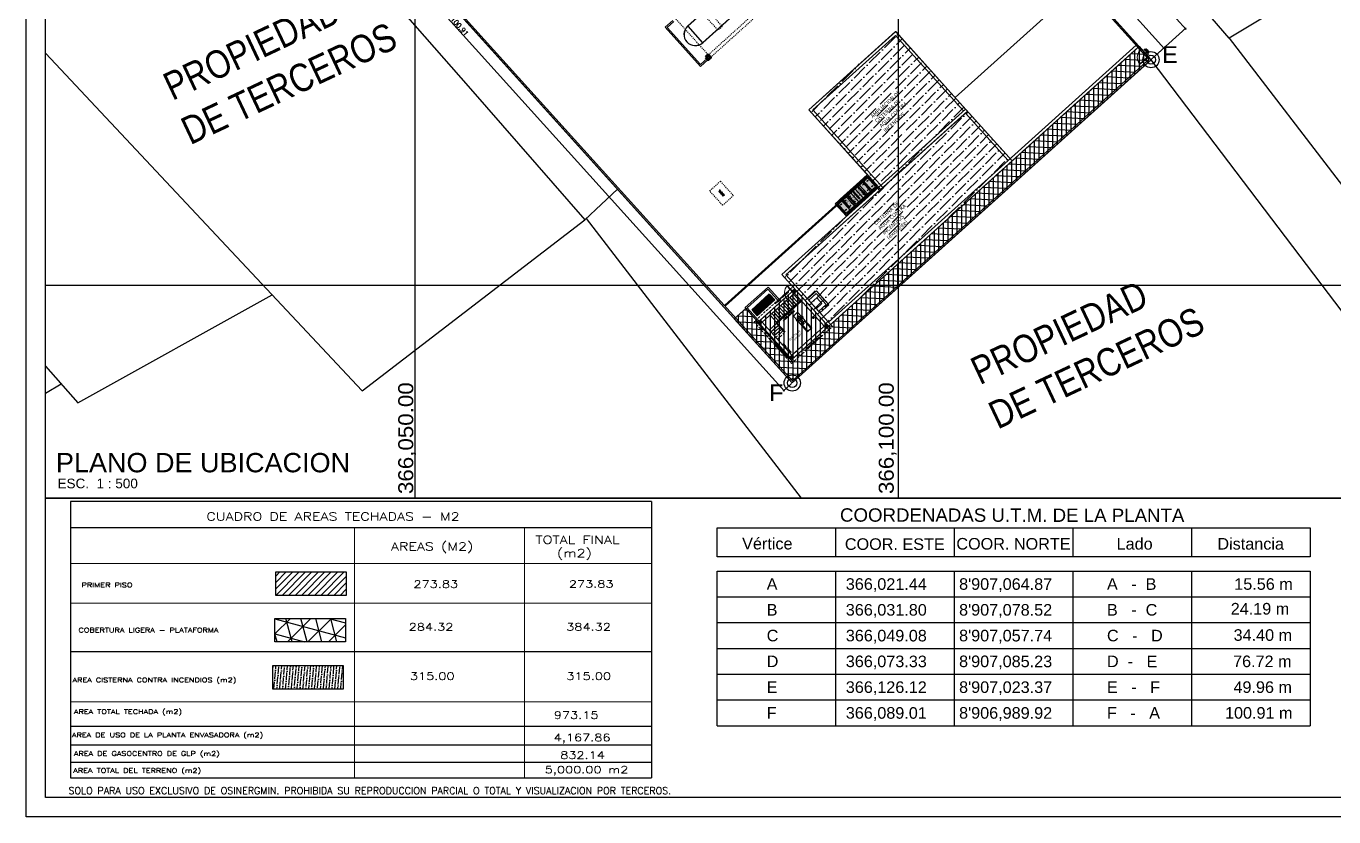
# Model space of a CAD drawing. Header units: metres. Extents: x -2639 to -2278, y 1912 to 2089.
# Drawn here: x -2547 to -2411.8, y 1911.9 to 1993.7 of the extents above; entities that cross this region are included whole.
import ezdxf
from ezdxf.enums import TextEntityAlignment as Align

# ---------------------------------------------------------------- set-up
doc = ezdxf.new("R2010")
doc.units = ezdxf.units.M
for name, pattern in [('CENTER', [50.8, 31.75, -6.35, 6.35, -6.35]), ('DASHED2', [0.375, 0.25, -0.125]), ('HIDDEN', [0.375, 0.25, -0.125]), ('HIDDEN2', [4.7625, 3.175, -1.5875])]:
    doc.linetypes.add(name, pattern=pattern)
for name, color, linetype in [('0.1', 1, 'Continuous'), ('0.3', 3, 'Continuous'), ('01', 1, 'Continuous'), ('015', 40, 'Continuous'), ('02', 2, 'Continuous'), ('03', 3, 'Continuous'), ('04', 4, 'Continuous'), ('4', 5, 'Continuous'), ('ESCALERAS', 8, 'Continuous'), ('LEADERS', 20, 'Continuous'), ('PLATAFORMA', 2, 'Continuous'), ('REMODELACIONES', 6, 'Continuous')]:
    doc.layers.add(name, color=color, linetype=linetype)
for name, color, linetype, lineweight in [('0.2', 2, 'Continuous', 9), ('08', 191, 'Continuous', 60), ('HATCH', 8, 'Continuous', 5), ('LINEA DE CORTE', 5, 'Continuous', 80), ('muro00', 252, 'Continuous', 0), ('muro02', 3, 'Continuous', 18), ('muro08', 2, 'Continuous', 60), ('MUROS', 1, 'Continuous', 40), ('proyeccion', 5, 'HIDDEN', 13), ('PROYECCIONES', 4, 'DASHED2', 5), ('puerta', 6, 'Continuous', 15), ('SUTITULOS', 4, 'DASHED2', 5), ('texto 1', 2, 'Continuous', 0), ('TEXTOS GENERALES', 4, 'DASHED2', 5), ('ventana', 4, 'Continuous', 18), ('VENTANAS ALTAS', 9, 'HIDDEN', 9), ('VEREDA', 4, 'Continuous', 15), ('VIAS', 8, 'HIDDEN', 9)]:
    doc.layers.add(name, color=color, linetype=linetype, lineweight=lineweight)
doc.styles.add('ARIAL NARROW', font='ARIALN.TTF')
doc.styles.add('COTA50', font='romans.shx', dxfattribs={"height": 0.5})
doc.styles.add('LG', font='swiss.ttf')
doc.styles.add('MAT', font='ROMANS')
doc.styles.add('R100-500', font='swissc.ttf', dxfattribs={"width": 1.3, "height": 1})
doc.styles.add('ROMANS', font='romans.shx')
doc.styles.get("Standard").update_dxf_attribs({"font": 'arial.ttf'})
doc.styles.add('SUBTITULOS', font='tahoma.ttf', dxfattribs={"height": 0.2})
doc.styles.add('TEXTOS DETALLES', font='simplex8.shx', dxfattribs={"height": 0.08})
doc.styles.add('TEXTOS GENERALES', font='simplex8.shx', dxfattribs={"height": 0.1})
doc.styles.add('TEXTOS-COTAS', font='romans.shx', dxfattribs={"width": 1.3, "height": 0.15})
doc.dimstyles.new('1-100', dxfattribs={"dimscale": 0.1, "dimtxt": 0.5, "dimasz": 1.2, "dimexe": 1, "dimexo": 1, "dimgap": 0.8, "dimtad": 1, "dimzin": 4, "dimdsep": 46, "dimtxsty": 'COTA50', "dimblk": 'ARCHTICK', "dimcen": 2.5, "dimdle": 1, "dimclrd": 1, "dimclre": 1, "dimclrt": 256, "dimadec": 0, "dimazin": 0, "dimtfac": 1, "dimtix": 1, "dimtmove": 2, "dimatfit": 3, "dimfxl": 0, "dimtolj": 1, "dimtzin": 4, "dimarcsym": 0})
pattern_1 = [(90, (0, 0), (-0.471201605, 3e-17), [])]

# ---------------------------------------------------------------- blocks, each defined once
blk = doc.blocks.new('_ARCHTICK')
at = {"color": 0, "linetype": 'ByBlock', "const_width": 0.15}
blk.add_lwpolyline([(-0.5, -0.5), (0.5, 0.5)], dxfattribs=at)
blk = doc.blocks.new('*D59')
at = {"color": 1, "lineweight": -2}
for p, q in [((-2535.42, 2031.68), (-2536.28, 2030.9)), ((-2468.58, 1955.94), (-2536.28, 2031.04)), ((-2467.85, 1956.73), (-2468.72, 1955.95))]:
    blk.add_line(p, q, dxfattribs=at)
at = {"layer": 'Defpoints', "color": 0}
for p in [(-2535.35, 2031.74), (-2536.21, 2030.97), (-2467.78, 1956.8)]:
    blk.add_point(p, dxfattribs=at)
at = {"color": 1, "lineweight": -2, "xscale": 0.1199999999999999, "yscale": 0.1199999999999999, "zscale": 0.1199999999999999}
for p, rotation in [((-2536.21, 2030.97), 132.0361737343098), ((-2468.64, 1956.02), 312.0361737343098)]:
    blk.add_blockref('_ARCHTICK', p, dxfattribs=dict(at, rotation=rotation))
at = {"insert": (-2502.18, 1993.71), "char_height": 0.5, "attachment_point": 5, "rotation": 312.0362, "style": 'COTA50'}
blk.add_mtext('\\A1;100.91', dxfattribs=at)
blk = doc.blocks.new('*D63')
at = {"color": 1, "lineweight": -2}
for p, q in [((-2482.23, 2047.59), (-2480.88, 2048.8)), ((-2481.02, 2048.81), (-2429.26, 1991.39)), ((-2430.6, 1990.32), (-2429.25, 1991.53))]:
    blk.add_line(p, q, dxfattribs=at)
at = {"layer": 'Defpoints', "color": 0}
for p in [(-2482.3, 2047.52), (-2429.33, 1991.46), (-2430.67, 1990.25)]:
    blk.add_point(p, dxfattribs=at)
at = {"color": 1, "lineweight": -2, "xscale": 0.1199999999999999, "yscale": 0.1199999999999999, "zscale": 0.1199999999999999}
for p, rotation in [((-2480.96, 2048.73), 132.0361737343096), ((-2429.33, 1991.46), 312.0361737343096)]:
    blk.add_blockref('_ARCHTICK', p, dxfattribs=dict(at, rotation=rotation))
at = {"insert": (-2454.9, 2020.32), "char_height": 0.5, "attachment_point": 5, "rotation": 312.0362, "style": 'COTA50'}
blk.add_mtext('\\A1;76.72', dxfattribs=at)
blk = doc.blocks.new('*D66')
at = {"color": 1, "lineweight": -2}
for p, q in [((-2498.16, 2065.26), (-2494.6, 2068.48)), ((-2427.04, 1993.39), (-2494.74, 2068.49)), ((-2430.6, 1990.32), (-2427.03, 1993.53))]:
    blk.add_line(p, q, dxfattribs=at)
at = {"layer": 'Defpoints', "color": 0}
for p in [(-2494.67, 2068.41), (-2498.24, 2065.2, -2.19), (-2430.67, 1990.25, -2.19)]:
    blk.add_point(p, dxfattribs=at)
at = {"color": 1, "lineweight": -2, "xscale": 0.1199999999999999, "yscale": 0.1199999999999999, "zscale": 0.1199999999999999}
for p, rotation in [((-2494.67, 2068.41), 132.0361737343099), ((-2427.1, 1993.47), 312.0361737343098)]:
    blk.add_blockref('_ARCHTICK', p, dxfattribs=dict(at, rotation=rotation))
at = {"insert": (-2460.64, 2031.16), "char_height": 0.5, "attachment_point": 5, "rotation": 312.0362, "style": 'COTA50'}
blk.add_mtext('\\A1;100.91', dxfattribs=at)
blk = doc.blocks.new('NPTS')
at = {"layer": '0.2'}
for points in [[(0, 0), (-0.06, 0, 0.414214), (0, -0.06)], [(0, 0.06), (0, 0), (0.06, 0, 0.414214)]]:
    blk.add_hatch(color=256, dxfattribs=at).paths.add_polyline_path(points)
for p, q in [((-0.11, 0), (1.47, 0)), ((0, 0.1), (0, -0.1))]:
    blk.add_line(p, q, dxfattribs=at)
blk.add_circle((0, 0), 0.06, dxfattribs=at)
at = {"layer": 'VEREDA', "insert": (-0.04, 0.14), "char_height": 0.1, "width": 0.9628, "attachment_point": 1, "style": 'TEXTOS-COTAS'}
blk.add_mtext('{\\W2.306914; }N.P.T. ', dxfattribs=at)
at = {"layer": 'VEREDA', "style": 'TEXTOS GENERALES'}
blk.add_attdef('NIVEL', text='', height=0.0704, dxfattribs=at).set_placement((0.85, 0.04), (1.2, 0.04), align=Align.ALIGNED)
blk = doc.blocks.new('COSTA GAS_ CASCO$0$P-100')
at = {"layer": 'puerta', "color": 9}
for p, q in [((0.04, 0), (0, 0)), ((0, -0.15), (0, 0)), ((0.04, -0.11), (0.04, 0)), ((0.95, 0), (1, 0)), ((0.95, -0.11), (0.95, 0)), ((1, -0.15), (1, 0)), ((0.03, -0.15), (0, -0.15)), ((0, -1.03), (0, -0.99)), ((0.03, -0.99), (0, -0.99)), ((0.03, -1.02), (0, -1.03)), ((0.04, -0.11), (0.03, -0.11)), ((0.03, -0.15), (0.03, -0.11)), ((0.03, -1), (0.03, -0.99)), ((0.04, -0.99), (0.03, -0.99)), ((0.03, -1), (0.03, -0.99)), ((0.03, -1), (0.03, -1)), ((0.03, -1), (0.03, -1.02)), ((0.03, -1), (0.03, -1.02)), ((0.03, -1), (0.03, -1.02)), ((0.03, -1), (0.03, -1)), ((0.03, -1), (0.03, -1)), ((0.03, -1.02), (0.03, -1.02)), ((0.03, -1.02), (0.03, -1.02)), ((0.03, -1.02), (0.03, -1.02)), ((0.03, -1.02), (0.03, -1.02)), ((0.04, -1.02), (0.03, -1.02)), ((0.03, -1.02), (0.03, -1.02)), ((0.04, -0.15), (0.04, -1.06)), ((0.04, -0.15), (0.08, -0.15)), ((0.04, -0.98), (0.04, -1.03)), ((0.04, -0.98), (0.04, -0.99)), ((0.04, -0.98), (0.04, -0.98)), ((0.04, -0.99), (0.04, -1.02)), ((0.04, -1.03), (0.04, -1.02)), ((0.04, -1.03), (0.04, -1.03)), ((0.04, -1.06), (0.08, -1.06)), ((0.08, -1.06), (0.08, -0.15)), ((0.08, -0.98), (0.08, -1.03)), ((0.08, -0.98), (0.09, -0.99)), ((0.08, -0.98), (0.08, -0.98)), ((0.08, -1.01), (0.08, -1.01)), ((0.08, -1.01), (0.08, -1.01)), ((0.08, -1.03), (0.09, -1.02)), ((0.08, -1.03), (0.08, -1.03)), ((0.09, -0.99), (0.09, -1.02)), ((0.09, -0.99), (0.09, -0.99)), ((0.09, -1), (0.09, -0.99)), ((0.09, -1), (0.1, -1)), ((0.09, -1), (0.09, -1.02)), ((0.09, -1.02), (0.1, -1.02)), ((0.09, -1.02), (0.09, -1.02)), ((0.09, -1.02), (0.09, -1.02)), ((0.1, -1), (0.1, -0.99)), ((0.1, -0.99), (0.12, -0.99)), ((0.1, -1), (0.1, -1.02)), ((0.1, -1), (0.1, -1.02)), ((0.1, -1), (0.1, -1)), ((0.1, -1), (0.1, -1)), ((0.1, -1.02), (0.1, -1.02)), ((0.1, -1.02), (0.1, -1.02)), ((0.1, -1.02), (0.1, -1.02)), ((0.1, -1.02), (0.12, -1.03)), ((0.12, -1.03), (0.12, -0.99)), ((0.95, -0.11), (0.96, -0.11)), ((0.96, -0.15), (0.96, -0.11)), ((0.96, -0.15), (1, -0.15))]:
    blk.add_line(p, q, dxfattribs=at)
blk.add_arc((0.04, -0.15), 0.91, 272.2042, 0, dxfattribs=at)
blk = doc.blocks.new('A$C5FFA5999')
at = {"layer": '0.3', "color": 252, "linetype": 'ByBlock', "ltscale": 0.1}
for p, q in [((0.04, 0.71), (0.2, 0.71)), ((0.04, 0.55), (0.04, 0.71)), ((0.04, 0.71), (0.2, 0.71)), ((0.04, 0.07), (0.04, 0.24)), ((0.2, 0.07), (0.04, 0.07)), ((0.18, 0.75), (0.18, 0.78)), ((0.53, 0.78), (0.18, 0.78)), ((0.53, 0.75), (0.18, 0.75)), ((0.53, 0.75), (0.18, 0.75)), ((0.18, 0), (0.18, 0.04)), ((0.53, 0.04), (0.18, 0.04)), ((0.53, 0.04), (0.18, 0.04)), ((0.53, 0), (0.18, 0)), ((0.53, 0), (0.18, 0)), ((0.21, 0.75), (0.21, 0.72)), ((0.21, 0.75), (0.21, 0.72)), ((0.21, 0.07), (0.21, 0.04)), ((0.5, 0.75), (0.5, 0.72)), ((0.5, 0.75), (0.5, 0.72)), ((0.5, 0.07), (0.5, 0.04)), ((0.5, 0.07), (0.5, 0.04)), ((0.51, 0.71), (0.67, 0.71)), ((0.51, 0.71), (0.67, 0.71)), ((0.67, 0.07), (0.51, 0.07)), ((0.67, 0.07), (0.51, 0.07)), ((0.53, 0.75), (0.53, 0.78)), ((0.53, 0.75), (0.53, 0.78)), ((0.53, 0), (0.53, 0.04)), ((0.53, 0), (0.53, 0.04)), ((0.67, 0.71), (0.67, 0.6)), ((0.67, 0.6), (0.67, 0.55)), ((0.67, 0.24), (0.67, 0.07))]:
    blk.add_line(p, q, dxfattribs=at)
blk.add_circle((0.36, 0.39), 0.355, dxfattribs=at)
blk.add_circle((0.36, 0.39), 0.355, dxfattribs=at)
blk = doc.blocks.new('A$C41B95A95')
at = {"layer": 'LEADERS', "lineweight": -3}
for p, q in [((2.23, 2.74), (2.23, 0.11)), ((2.92, 2.74), (2.92, 0.11)), ((3.95, 1.87), (4.73, 2.19)), ((3.95, 1.18), (4.73, 0.86))]:
    blk.add_line(p, q, dxfattribs=at)
for points in [[(2.23, 2.66), (0, 2.66), (0, 0.34), (2.23, 0.34)], [(2.32, 0.91), (2.32, 2.26)], [(2.83, 2.26), (2.83, 0.91)], [(2.92, 0.34), (8.73, 0.34), (8.73, 2.66), (2.92, 2.66)], [(4.86, 1.62), (4.86, 2.1)], [(5.2, 2.1), (5.2, 1.62)]]:
    blk.add_lwpolyline(points, dxfattribs=at)
for points in [[(1.64, 1.18), (1.46, 1.18, -0.414214), (1.4, 1.24), (1.4, 1.81, -0.414214), (1.46, 1.87), (1.64, 1.87)], [(2.23, 0.9), (2.15, 0.9, -0.067342), (1.64, 0.96), (1.64, 2.09, -0.067342), (2.15, 2.15), (2.23, 2.15)], [(8.52, 0.65), (4.88, 0.65, -0.414214), (4.73, 0.8), (4.73, 2.25, -0.414214), (4.88, 2.4), (8.52, 2.4, -0.414214), (8.67, 2.25), (8.67, 0.8, -0.414214)]]:
    blk.add_lwpolyline(points, format="xyb", close=True, dxfattribs=at)
for points in [[(3.12, 2.74), (2.01, 2.74), (2.01, 2.87), (3.12, 2.87)], [(3.03, 0), (2.1, 0), (2.1, 0.11), (3.03, 0.11)], [(2.92, 0.9), (3.05, 0.9), (3.05, 2.15), (2.92, 2.15)], [(3.05, 1.13), (3.69, 1.13), (3.69, 1.92), (3.05, 1.92)], [(3.69, 1.18), (3.95, 1.18), (3.95, 1.87), (3.69, 1.87)]]:
    blk.add_lwpolyline(points, close=True, dxfattribs=at)
for centre, radius, start, end in [((2.57, 2.26), 0.256, 0, 180), ((2.57, 0.91), 0.256, 180, 0), ((5.03, 2.1), 0.169, 0, 180), ((5.03, 1.62), 0.169, 180, 0)]:
    blk.add_arc(centre, radius, start, end, dxfattribs=at)
blk = doc.blocks.new('CASCO ZETA GAS')
h = blk.add_hatch()
h.set_pattern_fill('ANSI31', color=256, scale=0.2, style=0)
h.paths.add_polyline_path([(2011.26, 1176.59), (2012.96, 1176.59), (2012.96, 1224.8), (2020.06, 1224.8), (2020.06, 1226.25), (2011.26, 1226.25)])
at = {"layer": '08'}
h = blk.add_hatch(dxfattribs=at)
h.set_pattern_fill('ANSI31', color=256, scale=0.04, angle=-135, style=0)
h.set_pattern_definition([(270, (690.6984, 1443.36003), (-0.127, 3e-17), [])])
h.paths.add_polyline_path([(2019.5, 1221.99), (2018.7, 1221.99), (2018.7, 1224.43), (2019.5, 1224.43)])
at = {"layer": 'HATCH'}
h = blk.add_hatch(dxfattribs=at)
h.set_pattern_fill('_USER', color=256, angle=-90, style=0, double=1, pattern_type=0)
h.set_pattern_definition([(270, (2020.0625, 1294.1018), (1, -2e-16), []), (360, (2020.0625, 1294.1018), (2e-16, 1), [])])
h.paths.add_polyline_path([(2018.16, 1224.8), (2018.46, 1224.8), (2018.46, 1225.1), (2012.96, 1225.1), (2012.96, 1224.8), (2013.26, 1224.8), (2014.26, 1224.8)])
h.paths.add_polyline_path([(2012.96, 1219.4), (2012.96, 1219.7), (2012.96, 1224.8), (2012.96, 1225.1), (2012.66, 1225.1), (2012.66, 1219.4)])
h.paths.add_polyline_path([(2013.41, 1224.95), (2015.55, 1224.95), (2015.55, 1225.1), (2013.41, 1225.1)], flags=9)
h.paths.add_polyline_path([(2012.65, 1223.05), (2012.65, 1220.91), (2012.8, 1220.91), (2012.8, 1223.05)], flags=9)
h = blk.add_hatch(dxfattribs=at)
h.set_pattern_fill('DOTS', color=256, scale=0.03, style=0)
h.set_pattern_definition([(9e-15, (2023.332513, 1206.311805), (0.0238125, 0.047625), [0, -0.047625])])
h.paths.add_polyline_path([(2021.81, 1209.97), (2021.81, 1210.59), (2020.33, 1210.59), (2020.33, 1209.97)])
h.paths.add_polyline_path([(2021.81, 1209.36), (2021.81, 1209.96), (2020.33, 1209.96), (2020.33, 1209.36)])
h.paths.add_polyline_path([(2021.81, 1208.75), (2021.81, 1209.35), (2020.33, 1209.35), (2020.33, 1208.75)])
h.paths.add_polyline_path([(2021.81, 1208.14), (2021.81, 1208.74), (2020.33, 1208.74), (2020.33, 1208.14)])
h.paths.add_polyline_path([(2021.81, 1207.53), (2021.81, 1208.13), (2020.33, 1208.13), (2020.33, 1207.53)])
h.paths.add_polyline_path([(2020.33, 1207.52), (2020.33, 1206.92), (2021.81, 1206.92), (2021.81, 1207.52)])
h.paths.add_polyline_path([(2020.33, 1206.91), (2020.33, 1206.31), (2021.81, 1206.31), (2021.81, 1206.91)])
for p, q in [((2018.16, 1224.8), (2020.16, 1224.8)), ((2020.06, 1224.8), (2020.16, 1224.8)), ((2030.96, 1206.2), (2019.86, 1206.2)), ((2030.66, 1205.9), (2019.86, 1205.9)), ((2030.66, 1194.4), (2030.66, 1205.9)), ((2030.96, 1194.1), (2030.96, 1206.2)), ((2013.26, 1194.4), (2013.26, 1176.59)), ((2020.16, 1194.4), (2030.66, 1194.4)), ((2020.16, 1194.1), (2030.96, 1194.1))]:
    blk.add_line(p, q)
for points in [[(2011.26, 1176.59), (2012.96, 1176.59), (2012.96, 1224.8), (2020.06, 1224.8), (2020.06, 1226.25), (2011.26, 1226.25), (2011.26, 1176.59)], [(2013.26, 1194.4), (2019.86, 1194.4), (2019.86, 1219.4), (2013.26, 1219.4), (2013.26, 1194.4)]]:
    blk.add_lwpolyline(points)
at = {"layer": '0.2'}
for p, q in [((2021.76, 1206.2), (2021.76, 1226.2)), ((2014.25, 1224.5), (2013.26, 1224.5)), ((2018.16, 1224.8), (2014.26, 1224.8)), ((2020.06, 1224.8), (2018.16, 1224.8)), ((2020.01, 1224.65), (2018.16, 1224.65)), ((2020.01, 1221.76), (2020.01, 1224.65)), ((2020.16, 1221.61), (2020.16, 1224.8)), ((2020.01, 1221.76), (2018.16, 1221.76)), ((2018.16, 1221.61), (2020.16, 1221.61)), ((2021.92, 1208.12), (2021.92, 1209.99)), ((2021.76, 1177.59), (2021.76, 1194.1))]:
    blk.add_line(p, q, dxfattribs=at)
for points in [[(2013.26, 1224.8), (2014.26, 1224.8)], [(2015.57, 1223.5), (2016.76, 1223.5), (2016.76, 1224.5)]]:
    blk.add_lwpolyline(points, dxfattribs=at)
for points in [[(2016.86, 1223.4, 0.414214), (2016.76, 1223.5)], [(2016.81, 1223.4, 0.414214), (2016.76, 1223.45), (2016.76, 1223.4)]]:
    blk.add_lwpolyline(points, format="xyb", dxfattribs=at)
at = {"layer": '0.3'}
for p, q in [((2020.42, 1210.45), (2020.42, 1209.95)), ((2020.42, 1209.75), (2020.42, 1209.25)), ((2021.32, 1210.5), (2020.47, 1210.5)), ((2021.67, 1209.9), (2020.82, 1209.9)), ((2021.67, 1209.8), (2020.82, 1209.8)), ((2021.32, 1210.5), (2021.67, 1210.5)), ((2021.72, 1210.45), (2021.72, 1209.95)), ((2021.72, 1209.75), (2021.72, 1209.25)), ((2020.42, 1209.05), (2020.42, 1208.55)), ((2020.42, 1208.35), (2020.42, 1207.85)), ((2021.32, 1209.2), (2020.47, 1209.2)), ((2021.32, 1209.1), (2020.47, 1209.1)), ((2021.67, 1208.5), (2020.82, 1208.5)), ((2021.67, 1208.4), (2020.82, 1208.4)), ((2021.32, 1209.2), (2021.67, 1209.2)), ((2021.32, 1209.1), (2021.67, 1209.1)), ((2021.72, 1209.05), (2021.72, 1208.55)), ((2021.72, 1208.35), (2021.72, 1208.2)), ((2021.72, 1208), (2021.72, 1208.2)), ((2020.42, 1207.65), (2020.42, 1207.15)), ((2020.42, 1206.95), (2020.42, 1206.45)), ((2020.82, 1207.8), (2020.47, 1207.8)), ((2020.82, 1207.7), (2020.47, 1207.7)), ((2021.67, 1207.1), (2020.47, 1207.1)), ((2021.32, 1207.8), (2020.82, 1207.8)), ((2021.32, 1207.7), (2020.82, 1207.7)), ((2021.67, 1207), (2020.82, 1207)), ((2021.32, 1207.8), (2021.67, 1207.8)), ((2021.32, 1207.7), (2021.67, 1207.7)), ((2021.72, 1207.65), (2021.72, 1207.15)), ((2021.72, 1206.95), (2021.72, 1206.8)), ((2021.72, 1206.6), (2021.72, 1206.8)), ((2021.72, 1206.64), (2021.72, 1206.49)), ((2021.72, 1206.6), (2021.72, 1206.45)), ((2020.82, 1206.4), (2020.47, 1206.4)), ((2021.32, 1206.4), (2020.82, 1206.4)), ((2021.32, 1206.4), (2021.67, 1206.4))]:
    blk.add_line(p, q, dxfattribs=at)
at = {"layer": '0.3', "linetype": 'HIDDEN2', "ltscale": 0.25}
blk.add_line((2020.42, 1207.85), (2020.42, 1207.65), dxfattribs=at)
at = {"layer": '0.3'}
blk.add_lwpolyline([(2021.92, 1206.2), (2020.22, 1206.2), (2020.22, 1210.7), (2021.92, 1210.7), (2021.92, 1206.2)], dxfattribs=at)
for centre, start, end in [((2020.47, 1210.45), 90, 180), ((2020.47, 1209.25), 180, 270), ((2021.67, 1210.45), 0, 90), ((2021.67, 1209.95), 270, 0), ((2021.67, 1209.75), 0, 90), ((2021.67, 1209.25), 270, 0), ((2020.47, 1209.05), 90, 180), ((2021.67, 1209.05), 0, 90), ((2021.67, 1208.55), 270, 0), ((2021.67, 1208.35), 0, 90), ((2020.47, 1207.85), 180, 270), ((2020.47, 1207.65), 90, 180), ((2020.47, 1207.15), 180, 270), ((2021.67, 1207.85), 270, 0), ((2021.67, 1207.65), 0, 90), ((2021.67, 1207.15), 270, 0), ((2021.67, 1206.95), 0, 90), ((2020.47, 1206.45), 180, 270), ((2021.67, 1206.45), 270, 0)]:
    blk.add_arc(centre, 0.05, start, end, dxfattribs=at)
at = {"layer": '01', "linetype": 'ByBlock'}
blk.add_lwpolyline([(2019.5, 1221.99), (2019.5, 1224.43), (2018.7, 1224.43), (2018.7, 1221.99)], close=True, dxfattribs=at)
at = {"layer": '015'}
for p, q in [((2043.46, 1209.71), (2043.46, 1198.48)), ((2043.47, 1209.71), (2043.47, 1198.48)), ((2043.47, 1209.71), (2043.47, 1209.71)), ((2045.76, 1209.71), (2043.47, 1209.71)), ((2045.76, 1209.71), (2045.76, 1198.48)), ((2045.77, 1209.71), (2045.76, 1209.71)), ((2045.78, 1209.71), (2045.78, 1198.48)), ((2045.78, 1209.71), (2045.78, 1207.37))]:
    blk.add_line(p, q, dxfattribs=at)
for radius in [1.16, 1.15]:
    blk.add_arc((2044.62, 1209.71), radius, 0, 180, dxfattribs=at)
at = {"layer": '02'}
for points in [[(2014.16, 1224.35), (2014.16, 1224.5), (2013.56, 1224.5), (2013.56, 1224.35)], [(2014.7, 1224.35), (2014.7, 1224.5), (2014.3, 1224.5), (2014.3, 1224.35)]]:
    blk.add_lwpolyline(points, close=True, dxfattribs=at)
at = {"layer": '03'}
for points in [[(2013.26, 1224.8), (2013.26, 1224.5), (2012.96, 1224.5), (2012.96, 1224.8)], [(2018.16, 1224.8), (2018.16, 1224.5), (2017.86, 1224.5), (2017.86, 1224.8)], [(2013.26, 1220), (2013.26, 1219.7), (2012.96, 1219.7), (2012.96, 1220)], [(2018.16, 1220), (2018.16, 1219.7), (2017.86, 1219.7), (2017.86, 1220)]]:
    blk.add_lwpolyline(points, close=True, dxfattribs=at)
at = {"layer": 'ESCALERAS'}
for p, q in [((2016.01, 1224.5), (2016.01, 1223.5)), ((2015.76, 1223.95), (2015.76, 1223.5)), ((2015.76, 1223.45), (2015.76, 1223.4)), ((2016.01, 1223.45), (2016.01, 1223.4)), ((2016.81, 1223.4), (2016.76, 1223.4)), ((2016.76, 1223.4), (2016.76, 1220)), ((2016.81, 1220), (2016.81, 1223.4)), ((2016.76, 1222.15), (2016.81, 1222.15)), ((2016.81, 1222.15), (2016.86, 1222.15)), ((2016.86, 1222.15), (2017.86, 1222.15)), ((2016.86, 1221.9), (2017.86, 1221.9)), ((2016.86, 1221.65), (2017.86, 1221.65)), ((2016.86, 1221.4), (2017.86, 1221.4)), ((2016.86, 1221.15), (2017.86, 1221.15)), ((2016.86, 1220.9), (2017.86, 1220.9)), ((2016.86, 1220.65), (2017.86, 1220.65)), ((2016.86, 1220.4), (2017.86, 1220.4)), ((2016.86, 1220.15), (2017.86, 1220.15))]:
    blk.add_line(p, q, dxfattribs=at)
for points in [[(2016.26, 1224.5), (2016.26, 1223.5)], [(2016.51, 1224.5), (2016.51, 1223.5)], [(2015.53, 1223.4), (2016.76, 1223.4), (2016.76, 1223.45), (2015.55, 1223.45)], [(2016.26, 1223.45), (2016.26, 1223.4)], [(2016.51, 1223.45), (2016.51, 1223.4)], [(2016.76, 1223.15), (2016.81, 1223.15)], [(2016.76, 1222.9), (2016.81, 1222.9)], [(2016.86, 1220), (2016.86, 1223.4), (2017.86, 1223.4)], [(2016.86, 1223.15), (2017.86, 1223.15)], [(2016.86, 1222.9), (2017.86, 1222.9)], [(2016.76, 1222.65), (2016.81, 1222.65)], [(2016.76, 1222.4), (2016.81, 1222.4)], [(2016.86, 1222.65), (2017.86, 1222.65)], [(2016.86, 1222.4), (2017.86, 1222.4)]]:
    blk.add_lwpolyline(points, dxfattribs=at)
at = {"layer": 'HATCH'}
for p, q in [((2021.66, 1206.2), (2021.66, 1226.2)), ((2020.32, 1206.3), (2020.32, 1210.6)), ((2020.32, 1210.6), (2021.82, 1210.6)), ((2021.82, 1210.6), (2021.82, 1206.3)), ((2021.82, 1206.3), (2020.32, 1206.3))]:
    blk.add_line(p, q, dxfattribs=at)
for points in [[(2020.33, 1210.59), (2021.81, 1210.59), (2021.81, 1209.97), (2020.33, 1209.97)], [(2020.33, 1209.36), (2021.81, 1209.36), (2021.81, 1209.96), (2020.33, 1209.96)], [(2021.81, 1209.35), (2020.33, 1209.35), (2020.33, 1208.75), (2021.81, 1208.75)], [(2021.81, 1208.74), (2020.33, 1208.74), (2020.33, 1208.14), (2021.81, 1208.14)], [(2021.81, 1208.13), (2020.33, 1208.13), (2020.33, 1207.53), (2021.81, 1207.53)], [(2021.81, 1206.92), (2021.81, 1207.52), (2020.33, 1207.52), (2020.33, 1206.92)], [(2021.81, 1206.31), (2021.81, 1206.91), (2020.33, 1206.91), (2020.33, 1206.31)]]:
    blk.add_lwpolyline(points, close=True, dxfattribs=at)
for points in [[(2020.69, 1210.36), (2020.69, 1210.21), (2020.71, 1210.21), (2020.71, 1210.36), (2020.69, 1210.36)], [(2020.69, 1209.74), (2020.69, 1209.59), (2020.71, 1209.59), (2020.71, 1209.74), (2020.69, 1209.74)], [(2021.43, 1210.36), (2021.43, 1210.21), (2021.45, 1210.21), (2021.45, 1210.36), (2021.43, 1210.36)], [(2021.43, 1209.74), (2021.43, 1209.59), (2021.45, 1209.59), (2021.45, 1209.74), (2021.43, 1209.74)], [(2020.69, 1209.12), (2020.69, 1208.97), (2020.71, 1208.97), (2020.71, 1209.12), (2020.69, 1209.12)], [(2020.69, 1207.91), (2020.69, 1207.76), (2020.71, 1207.76), (2020.71, 1207.91), (2020.69, 1207.91)], [(2020.7, 1208.53), (2020.7, 1208.38), (2020.72, 1208.38), (2020.72, 1208.53), (2020.7, 1208.53)], [(2021.43, 1209.12), (2021.43, 1208.97), (2021.45, 1208.97), (2021.45, 1209.12), (2021.43, 1209.12)], [(2021.43, 1207.91), (2021.43, 1207.76), (2021.45, 1207.76), (2021.45, 1207.91), (2021.43, 1207.91)], [(2021.44, 1208.53), (2021.44, 1208.38), (2021.46, 1208.38), (2021.46, 1208.53), (2021.44, 1208.53)], [(2020.69, 1207.3), (2020.69, 1207.15), (2020.71, 1207.15), (2020.71, 1207.3), (2020.69, 1207.3)], [(2020.69, 1206.69), (2020.69, 1206.54), (2020.71, 1206.54), (2020.71, 1206.69), (2020.69, 1206.69)], [(2021.43, 1207.3), (2021.43, 1207.15), (2021.45, 1207.15), (2021.45, 1207.3), (2021.43, 1207.3)], [(2021.43, 1206.69), (2021.43, 1206.54), (2021.45, 1206.54), (2021.45, 1206.69), (2021.43, 1206.69)]]:
    blk.add_lwpolyline(points, dxfattribs=at)
at = {"layer": 'LINEA DE CORTE'}
for centre in [(2013.11, 1224.65), (2018.01, 1224.68), (2013.11, 1219.85), (2018.01, 1219.85)]:
    blk.add_circle(centre, 0.025, dxfattribs=at)
at = {"layer": 'muro02'}
for p, q in [((2011.11, 1176.44), (2011.11, 1226.4)), ((2112.02, 1226.4), (2011.11, 1226.4)), ((2011.26, 1176.59), (2011.26, 1226.25)), ((2011.26, 1226.25), (2100.4, 1226.25)), ((2041.79, 1211.52), (2047.25, 1211.52)), ((2041.79, 1210.45), (2041.79, 1211.52)), ((2041.94, 1211.37), (2047.1, 1211.37)), ((2041.94, 1210.45), (2041.94, 1211.37)), ((2047.1, 1211.37), (2047.1, 1210.45)), ((2047.25, 1211.52), (2047.25, 1210.45)), ((2011.11, 1176.44), (2011.52, 1176.44)), ((2011.26, 1176.59), (2011.57, 1176.59)), ((2012.52, 1176.59), (2026.63, 1176.59)), ((2012.52, 1176.44), (2026.63, 1176.44))]:
    blk.add_line(p, q, dxfattribs=at)
at = {"layer": 'muro08'}
blk.add_lwpolyline([(2042.14, 1210.45), (2041.79, 1210.45), (2041.79, 1210.12), (2042.14, 1210.12)], close=True, dxfattribs=at)
at = {"layer": 'MUROS'}
for p, q in [((2011.52, 1176.59), (2011.52, 1176.44)), ((2012.52, 1176.59), (2012.52, 1176.44))]:
    blk.add_line(p, q, dxfattribs=at)
at = {"layer": 'proyeccion', "linetype": 'HIDDEN', "ltscale": 0.025}
for p, q in [((2041.79, 1210.12), (2041.79, 1203.64)), ((2042.14, 1210.12), (2042.14, 1203.64)), ((2047.14, 1210.12), (2042.14, 1210.12))]:
    blk.add_line(p, q, dxfattribs=at)
for points in [[(2029.59, 1219.44), (2031.59, 1219.44), (2031.59, 1217.94), (2029.59, 1217.94)], [(2045.78, 1207.67), (2045.88, 1207.67), (2045.88, 1207.07), (2045.78, 1207.07), (2043.46, 1207.07), (2043.36, 1207.07), (2043.36, 1207.67), (2043.46, 1207.67)]]:
    blk.add_lwpolyline(points, close=True, dxfattribs=at)
at = {"layer": 'PROYECCIONES', "linetype": 'DASHED2'}
for p, q in [((2015.51, 1224.5), (2015.51, 1223.4)), ((2015.76, 1224.5), (2015.76, 1223.98))]:
    blk.add_line(p, q, dxfattribs=at)
at = {"layer": 'PROYECCIONES', "linetype": 'HIDDEN2'}
for p, q in [((2014.79, 1218.36), (2014.79, 1219.4)), ((2016.32, 1218.36), (2016.32, 1219.43)), ((2014.79, 1218.36), (2016.32, 1218.36))]:
    blk.add_line(p, q, dxfattribs=at)
at = {"layer": 'PROYECCIONES'}
blk.add_lwpolyline([(2018.46, 1219.4), (2018.46, 1225.1), (2012.66, 1225.1), (2012.66, 1219.4)], close=True, dxfattribs=at)
at = {"layer": 'PROYECCIONES', "linetype": 'DASHED2'}
blk.add_lwpolyline([(2013.26, 1224.8), (2013.26, 1223.4)], dxfattribs=at)
at = {"layer": 'PROYECCIONES', "linetype": 'HIDDEN2'}
for points in [[(2016.39, 1218.16), (2014.59, 1218.16), (2014.59, 1219.4)], [(2014.72, 1218.16), (2016.52, 1218.16), (2016.52, 1219.4)]]:
    blk.add_lwpolyline(points, dxfattribs=at)
blk.add_lwpolyline([(2015.16, 1218.61), (2015.16, 1219.41), (2015.96, 1219.41), (2015.96, 1218.61)], close=True, dxfattribs=at)
at = {"layer": 'REMODELACIONES'}
for p, q in [((2012.96, 1219.7), (2012.96, 1224.8)), ((2012.96, 1224.8), (2013.26, 1224.8)), ((2013.26, 1224.5), (2013.26, 1219.7)), ((2017.86, 1221), (2018.16, 1221)), ((2020.16, 1219.7), (2012.96, 1219.7)), ((2012.96, 1219.7), (2012.96, 1176.59)), ((2019.86, 1219.4), (2013.26, 1219.4)), ((2013.26, 1219.4), (2013.26, 1194.4)), ((2019.86, 1194.1), (2019.86, 1219.4)), ((2020.16, 1194.1), (2020.16, 1219.7)), ((2013.26, 1194.4), (2019.86, 1194.4)), ((2012.96, 1194.1), (2020.16, 1194.1))]:
    blk.add_line(p, q, dxfattribs=at)
for points in [[(2013.26, 1220), (2017.86, 1220), (2017.86, 1224.5), (2014.26, 1224.5)], [(2018.16, 1221), (2018.16, 1224.5)], [(2013.31, 1219.7), (2018.16, 1219.7), (2018.16, 1220)]]:
    blk.add_lwpolyline(points, dxfattribs=at)
at = {"layer": 'ventana', "linetype": 'HIDDEN2', "ltscale": 0.25}
for p, q in [((2021.72, 1209.05), (2021.72, 1209.25)), ((2021.72, 1207.65), (2021.72, 1207.85))]:
    blk.add_line(p, q, dxfattribs=at)
at = {"layer": 'ventana', "linetype": 'HIDDEN2', "ltscale": 0.5}
for p, q in [((2019.86, 1206.35), (2020.22, 1206.35)), ((2020.22, 1206.2), (2019.86, 1206.2))]:
    blk.add_line(p, q, dxfattribs=at)
at = {"layer": 'ventana', "linetype": 'HIDDEN2', "ltscale": 0.25}
for points in [[(2021.32, 1209.2), (2021.32, 1209.1)], [(2021.32, 1207.8), (2021.32, 1207.7)]]:
    blk.add_lwpolyline(points, dxfattribs=at)
blk.add_arc((2021.67, 1207.65), 0.05, 0, 90, dxfattribs=at)
at = {"layer": 'VENTANAS ALTAS'}
for p, q in [((2020.42, 1209.95), (2020.42, 1209.75)), ((2020.82, 1209.9), (2020.47, 1209.9)), ((2020.82, 1209.8), (2020.47, 1209.8)), ((2020.42, 1208.35), (2020.42, 1208.55)), ((2020.82, 1208.5), (2020.47, 1208.5)), ((2020.82, 1208.4), (2020.47, 1208.4)), ((2020.42, 1206.95), (2020.42, 1207.15)), ((2020.82, 1207.1), (2020.47, 1207.1)), ((2020.82, 1207), (2020.47, 1207))]:
    blk.add_line(p, q, dxfattribs=at)
for points in [[(2020.82, 1209.8), (2020.82, 1209.9)], [(2020.82, 1208.4), (2020.82, 1208.5)], [(2020.82, 1207), (2020.82, 1207.1)]]:
    blk.add_lwpolyline(points, dxfattribs=at)
for centre, start, end in [((2020.47, 1209.95), 180, 270), ((2020.47, 1209.75), 90, 180), ((2020.47, 1208.55), 180, 270), ((2020.47, 1208.35), 90, 180), ((2020.47, 1207.15), 180, 270), ((2020.47, 1206.95), 90, 180)]:
    blk.add_arc(centre, 0.05, start, end, dxfattribs=at)
at = {"layer": 'VIAS', "color": 1, "linetype": 'CENTER'}
for p, q in [((2011.52, 1177.59), (2011.52, 1176.59)), ((2011.52, 1177.59), (2011.52, 1176.59)), ((2011.57, 1176.59), (2011.57, 1177.59))]:
    blk.add_line(p, q, dxfattribs=at)
at = {"layer": 'VIAS', "linetype": 'CENTER'}
blk.add_line((2011.52, 1176.59), (2011.57, 1176.59), dxfattribs=at)
at = {"layer": 'VIAS', "color": 1, "linetype": 'CENTER'}
blk.add_arc((2011.57, 1176.59), 1, 0, 90, dxfattribs=at)
at = {"xscale": -0.25, "yscale": 0.25, "zscale": 0.25, "rotation": 270}
blk.add_blockref('A$C5FFA5999', (2014.59, 1220.15), dxfattribs=at)
at = {"layer": '02', "extrusion": (0, 0, -1), "xscale": 0.25, "yscale": 0.25, "zscale": -0.25}
blk.add_blockref('A$C41B95A95', (-2016.17, 1221.01), dxfattribs=at)
at = {"layer": 'PLATAFORMA'}
ref = blk.add_blockref('NPTS', (2016.51, 1221.35), dxfattribs=dict(at, xscale=-1, rotation=270))
ref.add_attrib('NIVEL', '-2.90', dxfattribs={"layer": 'VEREDA', "height": 0.0822, "rotation": 270, "style": 'TEXTOS GENERALES'}).set_placement((2016.55, 1222.55), (2016.55, 1222.19), align=Align.ALIGNED)
at = {"layer": 'puerta', "color": 9, "linetype": 'ByBlock', "ltscale": 3, "rotation": 89.99999999998697}
blk.add_blockref('COSTA GAS_ CASCO$0$P-100', (2017.86, 1220), dxfattribs=at)
at = {"layer": '02', "char_height": 0.08, "width": 0.00598, "attachment_point": 7, "style": 'TEXTOS DETALLES'}
for s, insert in [('T.B.C.I', (2013.66, 1224.4)), ('T.B.J', (2014.37, 1224.4))]:
    blk.add_mtext(s, dxfattribs=dict(at, insert=insert))
at = {"layer": 'muro00', "attachment_point": 5, "style": 'ROMANS'}
for s, width, insert, char_height in [('PROYECCION\\PPOZO SÉPTICO', 1.1786, (2030.6, 1218.68), 0.08), ('PUERTA DE ACCESO', 0.846, (2012.05, 1176.16), 0.096)]:
    blk.add_mtext_dynamic_manual_height_columns(s, width=width, gutter_width=0.75, heights=[0], dxfattribs=dict(at, insert=insert, char_height=char_height))
at = {"layer": 'SUTITULOS', "style": 'SUBTITULOS'}
for s, p in [('DESARENADOR', (2020.79, 1209.58)), ('DESGASIFICADOR', (2021.12, 1209.75))]:
    blk.add_text(s, height=0.2, rotation=270, dxfattribs=at).set_placement(p)
at = {"layer": 'SUTITULOS', "rotation": 270}
for s, insert, char_height, width, attachment_point, style in [('\\pt1.4;CUARTO DE\\P BOMBAS', (2014.71, 1222.19), 0.2, 1.5238, 3, 'SUBTITULOS'), ('TANKE \\PDIESEL\\P180 GLS.', (2019.34, 1222.75), 0.1, 1.1566, 3, 'TEXTOS GENERALES'), ('\\pt2.8;CISTERNA DE AGUA CONTRA INCENDIOS\\P(existente)  ', (2017.83, 1209.06), 0.4, 4.1477, 1, 'SUBTITULOS'), ('\\pt2.8;AMPLIACION DE\\PCISTERNA DE AGUA CONTRA INCENDIOS', (2026.27, 1201.88), 0.4, 4.1477, 1, 'SUBTITULOS')]:
    blk.add_mtext(s, dxfattribs=dict(at, insert=insert, char_height=char_height, width=width, attachment_point=attachment_point, style=style))
at = {"layer": 'TEXTOS GENERALES', "style": 'TEXTOS GENERALES'}
blk.add_text('PROYECCION TECHO LIGERO', height=0.1, dxfattribs=at).set_placement((2013.43, 1224.98))
blk.add_text('PROYECCION TECHO LIGERO', height=0.1, rotation=270, dxfattribs=at).set_placement((2012.68, 1223.02))
at = {"layer": 'TEXTOS GENERALES', "insert": (2018.44, 1220.36), "char_height": 0.1, "width": 3.0522, "attachment_point": 3, "rotation": 270, "style": 'TEXTOS GENERALES'}
blk.add_mtext('PROYECCION TECHO LIGERO', dxfattribs=at)

msp = doc.modelspace()

# ---------------------------------------------------------------- hatches: boundary and pattern name
h = msp.add_hatch()
h.set_pattern_fill('ANSI36', color=3, scale=0.2, style=0)
h.paths.add_polyline_path([(-2464.0401, 1962.6584), (-2468.8612, 1968.006), (-2458.8345, 1977.0456), (-2466.0662, 1985.067), (-2457.0792, 1993.1691), (-2445.0264, 1979.8001)])
at = {"layer": '0.1'}
h = msp.add_hatch(dxfattribs=at)
h.set_pattern_fill('_USER', color=4, scale=0.471202, angle=90, style=0, pattern_type=0)
h.set_pattern_definition(pattern_1)
h.paths.add_polyline_path([(-2473.7705, 1963.4454), (-2472.5822, 1964.5167), (-2467.828, 1959.2434), (-2431.91, 1991.6253), (-2430.6712, 1990.2512), (-2467.7776, 1956.798)])
h = msp.add_hatch(dxfattribs=at)
h.set_pattern_fill('_USER', color=4, scale=0.471202, angle=90, style=0, pattern_type=0)
h.set_pattern_definition(pattern_1)
h.paths.add_polyline_path([(-2471.3099, 1963.1056), (-2467.828, 1959.2434), (-2464.0401, 1962.6584), (-2467.522, 1966.5205)])
h = msp.add_hatch(dxfattribs=at)
h.set_pattern_fill('_USER', color=4, scale=0.471202, angle=45, style=0, pattern_type=0)
h.set_pattern_definition([(45, (-2521.20034, 1934.8217), (-0.33319, 0.33319), [])])
h.paths.add_polyline_path([(-2521.2003, 1937.2395), (-2513.9123, 1937.2395), (-2513.9123, 1934.8217), (-2521.2003, 1934.8217)])
h = msp.add_hatch(dxfattribs=at)
h.set_pattern_fill('NET3', color=256, scale=0.471202, angle=45, style=0)
h.set_pattern_definition([(45, (-2521.2832, 1930.825), (-1.05788, 1.05788), []), (105, (-2521.2832, 1930.825), (-1.4451, -0.3872), []), (165, (-2521.2832, 1930.825), (-0.3872, -1.4451), [])])
h.paths.add_polyline_path([(-2521.2832, 1932.429), (-2513.9951, 1932.429), (-2513.9951, 1930.0112), (-2521.2832, 1930.0112)])
h = msp.add_hatch(dxfattribs=at)
h.set_pattern_fill('ANSI36', color=3, scale=0.09424, angle=40, style=0)
h.set_pattern_definition([(85, (-2702.56848, 1773.315), (-0.2524377, 0.54770837), [0.74803255, -0.1496065, 0, -0.1496065])])
h.paths.add_polyline_path([(-2521.5049, 1927.5462), (-2514.2169, 1927.5462), (-2514.2169, 1925.1284), (-2521.5049, 1925.1284)])

# ---------------------------------------------------------------- linework, layer by layer
at = {"color": 253}
for p, q in [((-2506.7876, 1944.8946, -2.1894), (-2506.7876, 2087.1996, -2.1894)), ((-2456.7876, 1944.8946, -2.1894), (-2456.7876, 2087.1996, -2.1894)), ((-2357.4506, 1966.878), (-2545.0156, 1966.878))]:
    msp.add_line(p, q, dxfattribs=at)
for p, q in [((-2463.286, 1941.8071), (-2463.286, 1938.8184)), ((-2451.019, 1941.8071), (-2451.019, 1938.8184)), ((-2438.752, 1941.8071), (-2438.752, 1938.8184)), ((-2438.752, 1941.8071), (-2438.752, 1938.8184)), ((-2426.485, 1941.8071), (-2426.485, 1938.8184)), ((-2475.5531, 1937.33), (-2414.218, 1937.33)), ((-2463.286, 1937.33), (-2463.286, 1921.3269)), ((-2451.019, 1937.33), (-2451.019, 1921.3269)), ((-2438.752, 1937.33), (-2438.752, 1921.3269)), ((-2438.752, 1937.33), (-2438.752, 1921.3269)), ((-2426.485, 1937.33), (-2426.485, 1921.3269)), ((-2475.5531, 1934.6629), (-2414.218, 1934.6629)), ((-2475.5531, 1931.9957), (-2414.218, 1931.9957)), ((-2475.5531, 1929.3285), (-2414.218, 1929.3285)), ((-2475.5531, 1926.6613), (-2414.218, 1926.6613)), ((-2475.5531, 1923.9941), (-2414.218, 1923.9941)), ((-2475.5531, 1921.3269), (-2414.218, 1921.3269))]:
    msp.add_line(p, q)
at = {"color": 1}
msp.add_lwpolyline([(-2547.0156, 2089.1996), (-2277.5105, 2089.1996), (-2277.5105, 1911.9), (-2547.0156, 1911.9)], close=True, dxfattribs=at)
at = {"color": 5}
for points in [[(-2545.0156, 2087.1996), (-2357.4506, 2087.1996), (-2357.4506, 1944.8946), (-2545.0156, 1944.8946)], [(-2545.0156, 2087.1996), (-2279.5105, 2087.1996), (-2279.5105, 1913.9), (-2545.0156, 1913.9)], [(-2545.0156, 1944.8946), (-2357.4506, 1944.8946), (-2357.4506, 1913.9), (-2545.0156, 1913.9)]]:
    msp.add_lwpolyline(points, close=True, dxfattribs=at)
at = {"color": 2}
for points in [[(-2422.5762, 1992.4928), (-2492.6235, 2073.5834), (-2478.918, 2087.1996)], [(-2441.7146, 2087.1996), (-2387.256, 2013.7375), (-2422.5762, 1992.4928)], [(-2536.7958, 2026.5748), (-2519.0774, 2007.7993), (-2501.0696, 1987.2414), (-2489.2156, 1973.6816), (-2485.8476, 1976.8413)], [(-2422.5762, 1992.4928), (-2386.061, 1944.8946)], [(-2545.0156, 1990.9134), (-2512.2474, 1955.9842), (-2489.2156, 1973.6816)], [(-2466.8302, 1944.8946), (-2489.0486, 1973.81)], [(-2545.0156, 1958.5199), (-2541.6605, 1954.7406), (-2521.5639, 1965.9151)]]:
    msp.add_lwpolyline(points, dxfattribs=at)
for points in [[(-2467.7776, 1956.798), (-2430.6712, 1990.2512), (-2498.2391, 2065.1978), (-2535.3455, 2031.7446), (-2467.7776, 1956.798)], [(-2464.0401, 1962.6584), (-2468.8612, 1968.006), (-2458.8345, 1977.0456), (-2466.0662, 1985.067), (-2457.0792, 1993.1691), (-2445.0264, 1979.8001), (-2464.0401, 1962.6584)], [(-2467.7776, 1956.798), (-2473.7705, 1963.4454), (-2472.5822, 1964.5167), (-2467.828, 1959.2434), (-2432.0214, 1991.5248), (-2431.91, 1991.6253), (-2430.6712, 1990.2512), (-2467.7776, 1956.798)], [(-2473.7705, 1963.4454), (-2472.5822, 1964.5167), (-2467.828, 1959.2434), (-2431.91, 1991.6253), (-2430.6712, 1990.2512), (-2467.7776, 1956.798), (-2473.7705, 1963.4454)], [(-2430.6712, 1990.2512), (-2396.2913, 1944.8946)], [(-2471.3099, 1963.1056), (-2467.828, 1959.2434), (-2464.0401, 1962.6584), (-2467.522, 1966.5205), (-2471.3099, 1963.1056)], [(-2543.3906, 1956.6895), (-2545.0156, 1955.7034)], [(-2475.5531, 1921.3269), (-2475.5531, 1937.33), (-2414.218, 1937.33), (-2414.218, 1921.3269)]]:
    msp.add_lwpolyline(points)
at = {"elevation": -2.1894}
msp.add_lwpolyline([(-2535.3455, 2031.7446), (-2523.6476, 2042.2908), (-2507.7112, 2024.614), (-2482.3026, 2047.521), (-2430.6712, 1990.2512), (-2467.7776, 1956.798), (-2535.3455, 2031.7446)], dxfattribs=at)
msp.add_lwpolyline([(-2475.5531, 1941.8071), (-2414.218, 1941.8071), (-2414.218, 1938.8184), (-2475.5531, 1938.8184)], close=True)
at = {"layer": '01', "linetype": 'Continuous'}
for p, q in [((-2542.3494, 1928.9943), (-2482.2756, 1928.9943)), ((-2542.3494, 1928.9943), (-2482.2756, 1928.9943)), ((-2542.4233, 1921.2734), (-2482.3495, 1921.2734)), ((-2542.4233, 1919.3681), (-2482.3495, 1919.3681)), ((-2542.4233, 1917.5503), (-2482.3495, 1917.5503)), ((-2542.4233, 1917.5503), (-2482.3495, 1917.5503))]:
    msp.add_line(p, q, dxfattribs=at)
at = {"layer": '03'}
for points in [[(-2521.2003, 1937.2395), (-2513.9123, 1937.2395), (-2513.9123, 1934.8217), (-2521.2003, 1934.8217)], [(-2521.2832, 1932.429), (-2513.9951, 1932.429), (-2513.9951, 1930.0112), (-2521.2832, 1930.0112)], [(-2521.5049, 1927.5462), (-2514.2169, 1927.5462), (-2514.2169, 1925.1284), (-2521.5049, 1925.1284)]]:
    msp.add_lwpolyline(points, close=True, dxfattribs=at)
at = {"layer": '04'}
for p, q in [((-2482.3486, 1944.5364), (-2542.4234, 1944.5364)), ((-2542.4234, 1944.5364), (-2542.4234, 1915.9224)), ((-2542.4234, 1944.2543), (-2542.4234, 1917.0229)), ((-2482.3495, 1944.5364), (-2482.3495, 1915.9224)), ((-2482.3495, 1941.8218), (-2542.4234, 1941.8218)), ((-2482.3488, 1934.6488), (-2482.3488, 1915.9224)), ((-2542.4234, 1915.9224), (-2482.3486, 1915.9224)), ((-2542.4233, 1915.9224), (-2482.3486, 1915.9224))]:
    msp.add_line(p, q, dxfattribs=at)
for centre, radius in [((-2430.6712, 1990.2512), 0.8388), ((-2430.6712, 1990.2512, -2.1894), 0.4787), ((-2467.7776, 1956.798), 0.8388), ((-2467.7776, 1956.798, -2.1894), 0.4787)]:
    msp.add_circle(centre, radius, dxfattribs=at)
at = {"layer": 'texto 1', "linetype": 'Continuous'}
for p, q in [((-2513.0682, 1915.9224), (-2513.0682, 1941.8218)), ((-2495.4736, 1941.8218), (-2495.4736, 1915.9224)), ((-2542.4233, 1938.1182), (-2482.3495, 1938.1182)), ((-2542.4233, 1933.9953), (-2482.3495, 1933.9953)), ((-2542.3494, 1928.9943), (-2482.2756, 1928.9943)), ((-2542.4233, 1923.8192), (-2482.3495, 1923.8192)), ((-2542.4233, 1921.2734), (-2482.3495, 1921.2734)), ((-2542.4233, 1919.3681), (-2482.3495, 1919.3681)), ((-2542.4233, 1917.5503), (-2482.3495, 1917.5503))]:
    msp.add_line(p, q, dxfattribs=at)

# ---------------------------------------------------------------- block references
at = {"rotation": 132.0361737343117}
msp.add_blockref('CASCO ZETA GAS', (-210.2615, 1284.2983), dxfattribs=at)

# ---------------------------------------------------------------- texts
at = {"color": 2, "style": 'R100-500', "width": 1.3}
for s, p in [('366,050.00', (-2506.9786, 1945.303, -0.3268)), ('366,100.00', (-2457.2795, 1945.303, -0.3268))]:
    msp.add_text(s, height=1.55166, rotation=90, dxfattribs=at).set_placement(p)
at = {"color": 253}
for s, height, p in [('COORDENADAS U.T.M. DE LA PLANTA', 1.3824, (-2462.8386, 1942.4466)), ('Vértice', 1.19849, (-2472.9585, 1939.5776)), ('COOR. ESTE', 1.19849, (-2462.3336, 1939.5279)), ('COOR. NORTE', 1.198485, (-2450.8013, 1939.5598)), ('Lado', 1.19849, (-2434.2226, 1939.5598)), ('Distancia', 1.19849, (-2423.8019, 1939.5598)), ('A', 1.1985, (-2470.4195, 1935.3959)), ('366,021.44', 1.19849, (-2462.2367, 1935.3959)), ("8'907,064.87", 1.198485, (-2450.5204, 1935.3959)), ('A   -  B', 1.19849, (-2435.2238, 1935.3959)), ('15.56 m', 1.19849, (-2422.0564, 1935.3959)), ('B', 1.1985, (-2470.4195, 1932.7287)), ('366,031.80', 1.19849, (-2462.2367, 1932.7287)), ("8'907,078.52", 1.198485, (-2450.5204, 1932.7287)), ('B   -  C', 1.19849, (-2435.2238, 1932.7287)), ('24.19 m', 1.19849, (-2422.4206, 1932.8394)), ('C', 1.1985, (-2470.4195, 1930.0615)), ('366,049.08', 1.19849, (-2462.2367, 1930.0615)), ("8'907,057.74", 1.198485, (-2450.5204, 1930.0615)), ('C   -   D', 1.19849, (-2435.2238, 1930.0615)), ('34.40 m', 1.19849, (-2422.1241, 1930.1169)), ('D', 1.1985, (-2470.4195, 1927.3944)), ('366,073.33', 1.19849, (-2462.2367, 1927.3944)), ("8'907,085.23", 1.198485, (-2450.5204, 1927.3944)), ('D  -   E', 1.19849, (-2435.2238, 1927.3944)), ('76.72 m', 1.19849, (-2422.1794, 1927.3944)), ('E', 1.1985, (-2470.4195, 1924.7272)), ('366,126.12', 1.19849, (-2462.2367, 1924.7272)), ("8'907,023.37", 1.198485, (-2450.5204, 1924.7272)), ('E   -   F', 1.19849, (-2435.2238, 1924.7272)), ('49.96 m', 1.19849, (-2422.1387, 1924.7272)), ('F', 1.1985, (-2470.4195, 1922.06)), ('366,089.01', 1.19849, (-2462.2367, 1922.06)), ("8'906,989.92", 1.198485, (-2450.5204, 1922.06)), ('F   -   A', 1.19849, (-2435.2238, 1922.06)), ('100.91 m', 1.19849, (-2423.0137, 1922.06))]:
    msp.add_text(s, height=height, rotation=359.937913, dxfattribs=at).set_placement(p)
at = {"color": 2, "insert": (-2542.633, 1914.9683), "char_height": 0.72, "width": 71.797249, "attachment_point": 1, "style": 'MAT'}
msp.add_mtext('SOLO PARA USO EXCLUSIVO DE OSINERGMIN. PROHIBIDA SU REPRODUCCION PARCIAL O TOTAL Y VISUALIZACION POR TERCEROS.', dxfattribs=at)
at = {"layer": '02', "ltscale": 0.5, "style": 'TEXTOS-COTAS', "width": 1.3}
for s, height, p in [('CUADRO DE AREAS TECHADAS - M2 ', 0.83067, (-2528.3745, 1942.5673)), ('AREAS (M2)', 0.83067, (-2509.2835, 1939.4727)), ('PRIMER PISO', 0.470713, (-2541.2868, 1935.6527)), ('273.83', 0.75392, (-2506.9577, 1935.6124)), ('273.83', 0.75392, (-2490.8776, 1935.6182)), ('284.32', 0.75392, (-2507.4464, 1931.1759)), ('384.32', 0.75392, (-2491.1527, 1931.1759)), ('COBERTURA LIGERA - PLATAFORMA', 0.470713, (-2541.5981, 1930.9907)), ('AREA CISTERNA CONTRA INCENDIOS (m2)', 0.470713, (-2542.2209, 1925.8233)), ('315.00', 0.75392, (-2507.3241, 1926.0877)), ('315.00', 0.75392, (-2491.1387, 1926.0877)), ('AREA TOTAL TECHADA (m2)', 0.470713, (-2542.0731, 1922.5467)), ('973.15', 0.75392, (-2492.4362, 1922.0559)), ('AREA DE USO DE LA PLANTA ENVASADORA (m2)', 0.470713, (-2542.2762, 1920.1344)), ('4,167.86', 0.75392, (-2492.4494, 1919.7321)), ('AREA DE GASOCENTRO DE GLP (m2)', 0.470713, (-2542.0731, 1918.2114)), (' 832.14', 0.75392, (-2492.4494, 1917.9142)), ('AREA TOTAL DEL TERRENO (m2)', 0.470713, (-2542.1369, 1916.4587)), ('5,000.00 m2', 0.753923, (-2493.3752, 1916.4046))]:
    msp.add_text(s, height=height, dxfattribs=at).set_placement(p)
at = {"layer": '02', "ltscale": 0.5, "insert": (-2494.3345, 1940.9931), "char_height": 0.83067, "width": 12.302319, "attachment_point": 1, "style": 'TEXTOS-COTAS'}
msp.add_mtext('TOTAL FINAL\\P   (m2)', dxfattribs=at)
at = {"layer": '03'}
msp.add_text('ESC.  1 : 500', height=1, dxfattribs=at).set_placement((-2543.7713, 1945.8999))
at = {"layer": '04', "style": 'LG'}
for s, height, p in [('E', 1.728, (-2429.5157, 1989.9092)), ('F', 1.728, (-2470.1626, 1954.9303)), ('PLANO DE UBICACION', 2, (-2543.9348, 1947.5547))]:
    msp.add_text(s, height=height, dxfattribs=at).set_placement(p)
at = {"layer": '4', "color": 1, "linetype": 'Continuous', "style": 'ARIAL NARROW'}
for s, height, p in [('PROPIEDAD', 2.89278, (-2531.8868, 1985.9809)), ('DE TERCEROS', 2.892775, (-2530.0413, 1981.389)), ('PROPIEDAD', 2.89278, (-2448.3697, 1956.5518)), ('DE TERCEROS', 2.892775, (-2446.5242, 1951.9598))]:
    msp.add_text(s, height=height, rotation=25.241109, dxfattribs=at).set_placement(p)

# ---------------------------------------------------------------- dimensions: what is measured, and where the dimension line sits
for p1, p2, distance, picture, middle in [((-2430.6712, 1990.2512, -2.1894), (-2498.2391, 2065.1978, -2.1894), -4.8036, '*D66', (-2460.6423, 2031.1619)), ((-2467.7776, 1956.798), (-2535.3455, 2031.7446), 1.1638, '*D59', (-2502.1809, 1993.713))]:
    dim = msp.add_aligned_dim(p1=p1, p2=p2, distance=distance, dimstyle='1-100')
    dim.commit()
    dim.dimension.update_dxf_attribs({"geometry": picture, "text_midpoint": middle})
dim = msp.add_aligned_dim(p1=(-2482.3026, 2047.521), p2=(-2430.6712, 1990.2512), distance=1.8106, text='76.72', dimstyle='1-100')
dim.commit()
dim.dimension.update_dxf_attribs({"geometry": '*D63', "text_midpoint": (-2454.8971, 2020.3194)})

doc.saveas('drawing.dxf')
